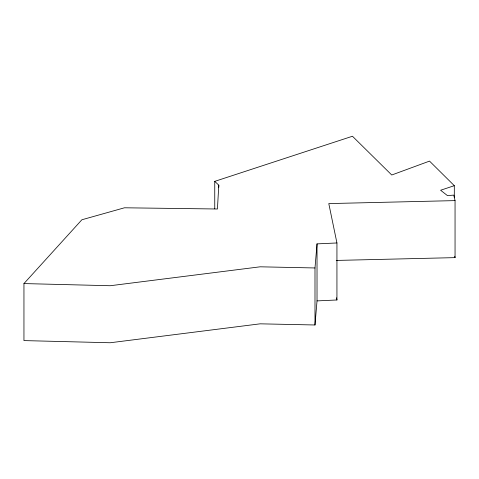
<?xml version="1.0" encoding="UTF-8"?>
<svg xmlns="http://www.w3.org/2000/svg" width="479" height="479" viewBox="0 0 479 479"><rect width="100%" height="100%" fill="white"/><g stroke="black" fill="none" stroke-linecap="round" stroke-linejoin="round"><path stroke-width="0.72" d="M454.308 197.528L454.308 185.678L429.525 161.106L391.75 175.003L352.46 136.246L214.748 181.367L218.789 185.163L217.43 209L124.474 207.79L81.879 219.765L23.95 283.574L23.95 340.593L110.212 342.754L260.145 323.828L314.99 324.984L317.026 300.896L317.026 243.877L336.935 242.967L336.935 299.986L317.026 300.896M314.99 324.984L314.99 267.965L317.026 243.877M454.308 185.678L440.608 190.241L447.458 195.618L453.787 195.103L455.05 200.611L455.05 257.63L336.258 260.432M455.05 200.611L328.786 203.587L336.935 242.967M314.99 267.965L260.145 266.809L110.212 285.729L23.95 283.574M454.733 256.253L455.05 257.63M336.486 297.8L336.935 299.986M218.789 185.163L218.789 187.385M214.748 181.367L214.748 208.766"/></g></svg>
